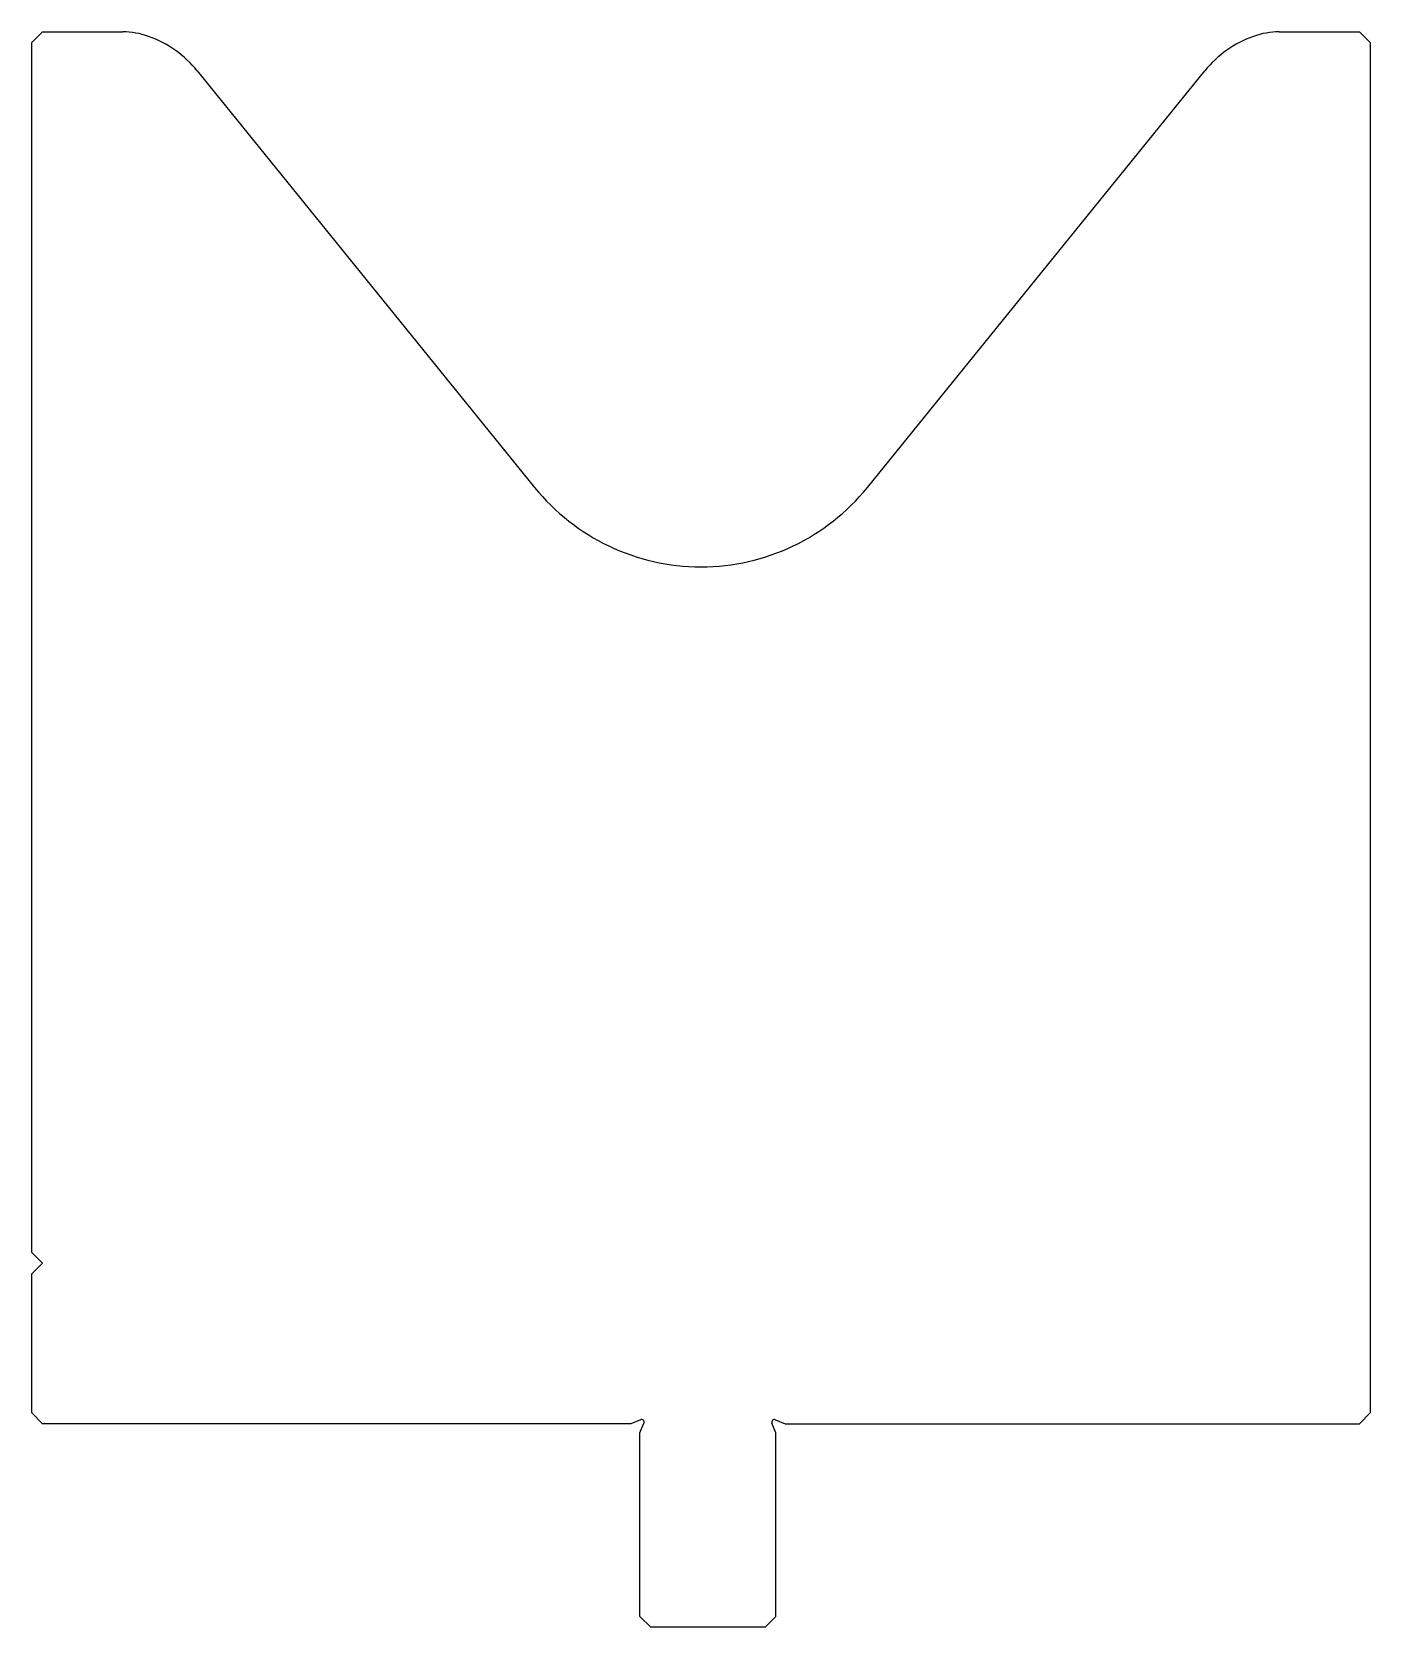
# Model space of a CAD drawing. Header units: metres. Extents: x 43 to 168, y 80 to 229.
import ezdxf

# ---------------------------------------------------------------- set-up
doc = ezdxf.new("R2010")
doc.units = ezdxf.units.M

msp = doc.modelspace()

# ---------------------------------------------------------------- linework, layer by layer
for p, q in [((43.691131, 229.476796), (42.691131, 228.476796)), ((43.691131, 229.476796), (51.174392, 229.476796)), ((159.20787, 229.476796), (166.691131, 229.476796)), ((167.691131, 228.476796), (166.691131, 229.476796)), ((42.691131, 115.476796), (42.691131, 228.476796)), ((167.691131, 228.476796), (167.691131, 100.476796)), ((58.136756, 225.839252), (89.648212, 186.925845)), ((120.73405, 186.925845), (152.245506, 225.839252)), ((42.691131, 115.476796), (43.691131, 114.476796)), ((43.691131, 114.476796), (42.691131, 113.476796)), ((42.691131, 100.476796), (42.691131, 113.476796)), ((42.691131, 100.476796), (43.691131, 99.476796)), ((99.534561, 99.846867), (98.641131, 99.476796)), ((112.147701, 99.846867), (113.041131, 99.476796)), ((166.691131, 99.476796), (167.691131, 100.476796)), ((98.641131, 99.476796), (43.691131, 99.476796)), ((99.491131, 98.626796), (99.861202, 99.520226)), ((99.491131, 81.476796), (99.491131, 98.626796)), ((112.191131, 98.626796), (111.82106, 99.520226)), ((112.191131, 81.476796), (112.191131, 98.626796)), ((113.041131, 99.476796), (166.691131, 99.476796)), ((99.491131, 81.476796), (100.491131, 80.476796)), ((111.191131, 80.476796), (100.491131, 80.476796)), ((111.191131, 80.476796), (112.191131, 81.476796))]:
    msp.add_line(p, q)
for centre, radius, start, end in [((51.174392, 222.276796), 7.2, 70.3541, 90), ((159.20787, 222.276796), 7.2, 90, 109.6459), ((50.132153, 219.357252), 10.3, 39, 70.3541), ((160.250109, 219.357252), 10.3, 109.6459, 141), ((105.191131, 199.512252), 20, 219, 321), ((99.630232, 99.615897), 0.25, 337.5, 112.5), ((112.05203, 99.615897), 0.25, 67.5, 202.5)]:
    msp.add_arc(centre, radius, start, end)

doc.saveas('drawing.dxf')
